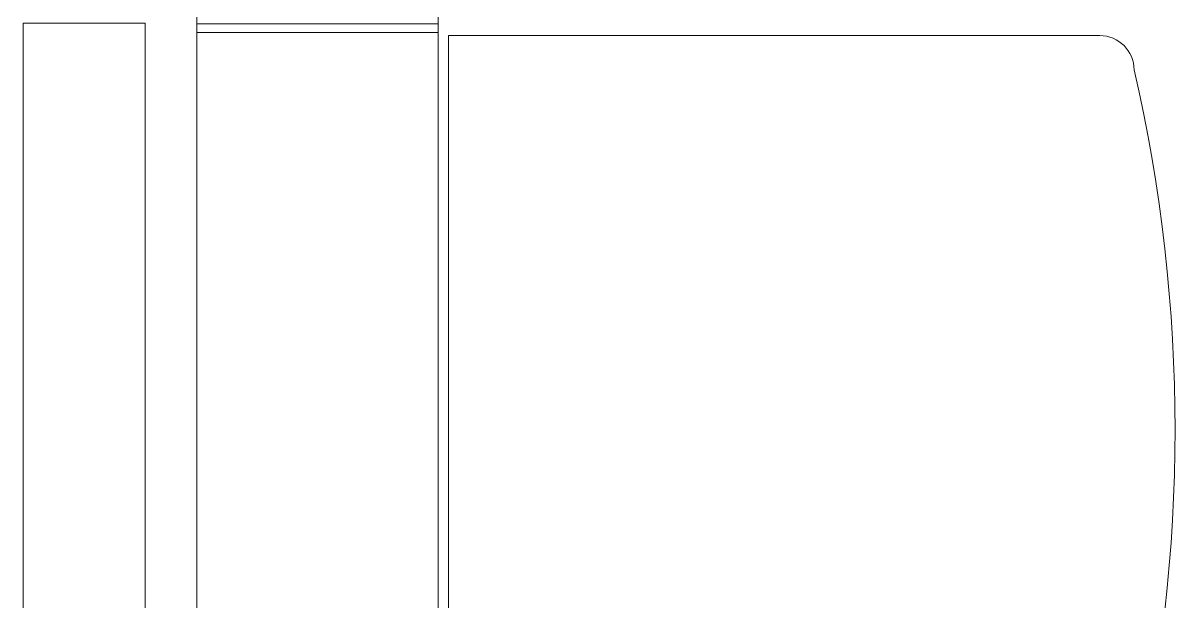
# Model space of a CAD drawing. Header units: millimetres. Extents: x -160614 to 59925, y -157025 to 0.
# Drawn here: x -135959 to -135017, y -111016 to -110543 of the extents above; entities that cross this region are included whole.
import ezdxf

# ---------------------------------------------------------------- set-up
doc = ezdxf.new("R2010")
doc.units = ezdxf.units.MM
doc.header["$LTSCALE"] = 8
for name, color, linetype, lineweight in [('72_EGR_EQP_TAG', 9, 'Continuous', 5), ('LOADING', 9, 'Continuous', 5), ('Walls', 9, 'Continuous', 5)]:
    doc.layers.add(name, color=color, linetype=linetype, lineweight=lineweight)

# ---------------------------------------------------------------- blocks, each defined once
blk = doc.blocks.new('GF21008-P')
at = {"layer": 'LOADING'}
for p, q in [((-0.77088, 0), (0.79062, 0)), ((0.01283, -0.1974), (0.01283, 0)), ((0.01974, -0.1974), (0.01974, 0)), ((-0.7767, -0.1974), (0.79645, -0.1974)), ((0.02235, -0.20585), (0.02235, -0.73852)), ((0.02235, -0.20585), (0.63897, -0.20585))]:
    blk.add_line(p, q, dxfattribs=at)
for centre, radius, start, end in [((0.05042, -0.73852), 0.02807, 180, 270), ((0.3447, 0.51055), 1.31061, 257.02456, 282.97544)]:
    blk.add_arc(centre, radius, start, end, dxfattribs=at)
blk = doc.blocks.new('GF1')
at = {"layer": 'Walls', "color": 9}
for p, q in [((-135959.37, -111672.61), (-135959.37, -110542.61)), ((-135959.37, -110542.61), (-135859.37, -110542.61)), ((-135859.37, -111472.61), (-135859.37, -110542.61))]:
    blk.add_line(p, q, dxfattribs=at)
at = {"layer": 'LOADING', "color": 9, "xscale": -1000, "yscale": 1000, "zscale": 1000, "rotation": 90.00000000000017}
blk.add_blockref('GF21008-P', (-135817.32, -110530.5, 0), dxfattribs=at)

msp = doc.modelspace()

# ---------------------------------------------------------------- block references
at = {"layer": '72_EGR_EQP_TAG'}
msp.add_blockref('GF1', (0, 0), dxfattribs=at)

doc.saveas('drawing.dxf')
